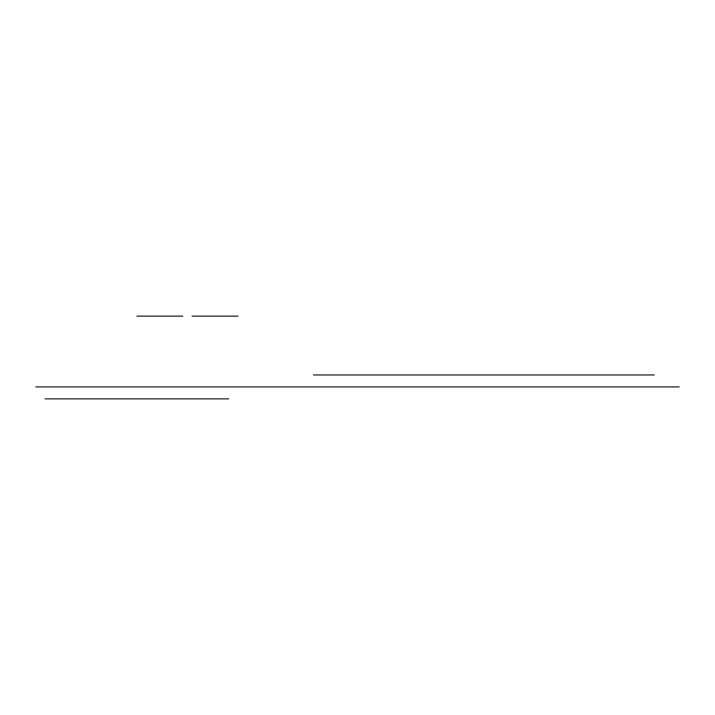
<?xml version="1.0" encoding="UTF-8"?>
<svg xmlns="http://www.w3.org/2000/svg" width="715" height="715" viewBox="0 0 715 715"><rect width="100%" height="100%" fill="white"/><g stroke="black" fill="none" stroke-linecap="round" stroke-linejoin="round"><path stroke-width="1.07" d="M136.869 316.128L182.834 316.128M192.031 316.128L237.997 316.128M313.456 374.964L654.341 374.964M35.75 386.913L679.25 386.913M44.947 398.872L228.8 398.872"/></g></svg>
